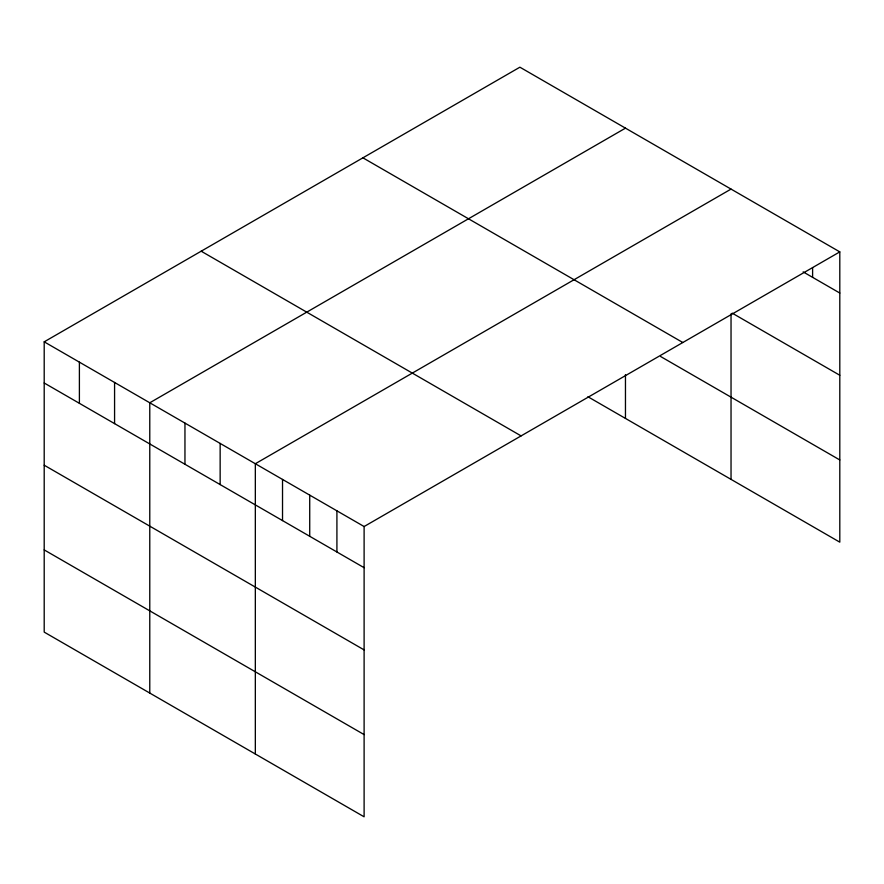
<?xml version="1.0" encoding="UTF-8"?>
<svg xmlns="http://www.w3.org/2000/svg" width="884" height="884" viewBox="0 0 884 884"><rect width="100%" height="100%" fill="white"/><g stroke="black" fill="none" stroke-linecap="round" stroke-linejoin="round"><path stroke-width="1.33" d="M44.2 341.832L364.109 526.533L364.109 816.805L44.2 632.115L44.2 341.832L519.891 67.195L839.8 251.885L839.8 542.168L587.926 396.75M625.463 128.147L149.772 402.784L149.772 693.056M731.035 189.099L255.332 463.735L255.332 754.008M364.109 526.533L839.8 251.885M803.147 271.885L839.8 293.046M732.217 313.146L839.8 375.258M362.915 157.827L682.824 342.517M660.657 356.528L839.8 459.956M201.176 251.2L521.085 435.9M44.2 382.993L364.109 567.694M44.2 465.205L364.109 649.895M44.2 549.903L364.109 734.593M812.606 267.742L812.606 277.355M731.035 313.809L731.035 479.371M625.463 374.573L625.463 418.419M336.914 510.83L336.914 551.992M309.72 495.128L309.72 536.29M282.526 479.437L282.526 520.588M220.149 443.414L220.149 484.576M184.955 423.104L184.955 464.266M114.577 382.463L114.577 423.624M79.394 362.153L79.394 403.314"/></g></svg>
